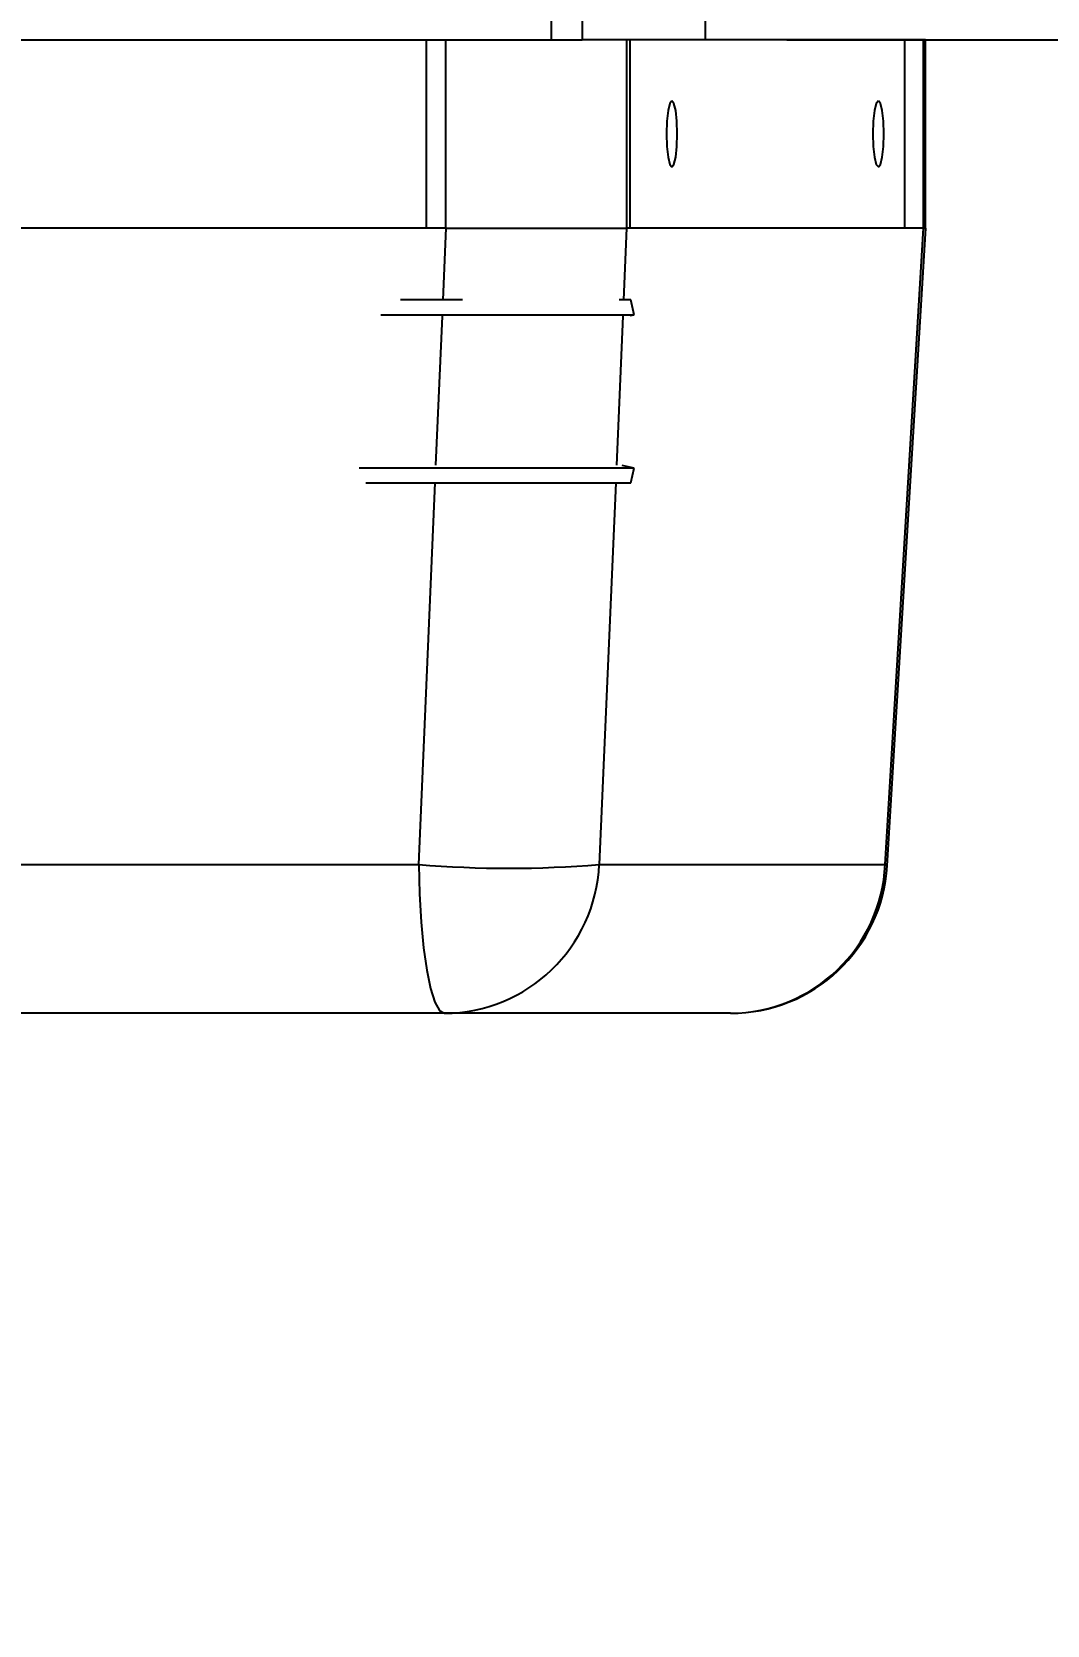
# Model space of a CAD drawing. Header units: millimetres. Extents: x 10 to 584, y 10 to 410.
# Drawn here: x 357.89 to 362.2, y 66.06 to 72.83 of the extents above; entities that cross this region are included whole.
import ezdxf

# ---------------------------------------------------------------- set-up
doc = ezdxf.new("R2010")
doc.units = ezdxf.units.MM
doc.layers.add('2', color=1, linetype='Continuous')
doc.styles.add('SLDTEXTSTYLE0', font='TXT', dxfattribs={"width": 0.7})
doc.dimstyles.new('SLDDIMSTYLE2', dxfattribs={"dimtxt": 3.5, "dimasz": 3.5, "dimexe": 0, "dimexo": 0.0625, "dimgap": 0.875, "dimtad": 1, "dimlfac": 15, "dimrnd": 1e-09, "dimzin": 12, "dimdsep": 46, "dimtxsty": 'SLDTEXTSTYLE0', "dimsah": 1, "dimcen": 0.09, "dimadec": 0, "dimazin": 3, "dimtfac": 1, "dimtmove": 0, "dimatfit": 0, "dimfxl": 0, "dimfrac": 2, "dimtolj": 1, "dimtzin": 12, "dimarcsym": 0})

# ---------------------------------------------------------------- blocks, each defined once
blk = doc.blocks.new('_D_7')
at = {"layer": '2', "color": 1}
for p, q in [((380.6907, 84.7933), (380.6907, 91.5241)), ((361.0906, 84.7933), (381.6907, 84.7933)), ((380.6907, 84.7933), (380.6907, 72.7933)), ((361.0906, 72.7933), (381.6907, 72.7933)), ((380.6907, 72.7933), (380.6907, 66.0625))]:
    blk.add_line(p, q, dxfattribs=at)
for points in [[(380.6907, 84.7933), (381.2292, 88.2933), (380.1522, 88.2933)], [(380.6907, 72.7933), (380.1522, 69.2933), (381.2292, 69.2933)]]:
    blk.add_solid(points, dxfattribs=at)
at = {"layer": '2', "color": 1, "insert": (376.179, 74.4256), "char_height": 3.5, "attachment_point": 1, "rotation": 90, "style": 'SLDTEXTSTYLE0'}
blk.add_mtext('180', dxfattribs=at)

msp = doc.modelspace()

# ---------------------------------------------------------------- linework, layer by layer
at = {"color": 7, "linetype": 'Continuous', "lineweight": 25}
for p, q in [((360.09062, 73.59332), (360.09062, 72.79332)), ((360.22208, 73.59332), (360.22208, 72.79332)), ((360.74458, 73.59332), (360.74458, 72.79332)), ((291.37083, 72.79332), (360.09062, 72.79332)), ((359.56168, 71.99332), (359.56168, 72.79332)), ((359.64389, 71.99332), (359.64389, 72.79332)), ((360.09062, 72.79332), (360.22208, 72.79332)), ((360.41103, 72.79332), (360.22208, 72.79332)), ((360.41103, 71.99332), (360.41103, 72.79332)), ((361.67076, 72.79332), (360.41103, 72.79332)), ((360.42473, 72.79332), (360.42473, 71.99332)), ((361.59134, 72.79332), (360.42473, 72.79332)), ((361.59134, 71.99332), (361.59134, 72.79332)), ((361.67076, 71.99332), (361.67076, 72.79332)), ((361.67982, 72.79332), (361.67076, 72.79332)), ((361.67982, 71.99332), (361.67982, 72.79332)), ((359.64389, 71.99332), (353.06783, 71.99332)), ((359.56168, 71.99332), (353.21579, 71.99332)), ((359.64479, 71.99332), (359.64389, 71.99332)), ((359.64479, 71.99332), (360.41088, 71.99332)), ((360.41103, 71.99332), (360.41088, 71.99332)), ((361.67076, 71.99332), (360.41103, 71.99332)), ((361.59134, 71.99332), (360.42473, 71.99332)), ((361.50798, 69.29176), (361.67091, 71.99332)), ((361.51674, 69.28652), (361.67998, 71.99332)), ((361.67091, 71.99332), (361.67076, 71.99332)), ((361.67091, 71.99332), (361.67998, 71.99332)), ((359.71455, 71.68847), (359.45159, 71.68847)), ((360.42931, 71.68847), (360.37895, 71.68847)), ((360.44269, 71.62553), (360.42931, 71.68847)), ((359.36695, 71.62553), (360.44269, 71.62553)), ((360.42552, 71.62188), (360.44269, 71.62553)), ((360.44269, 70.97462), (359.27628, 70.97462)), ((360.44269, 70.97462), (360.39171, 70.98546)), ((360.42931, 70.91168), (360.44269, 70.97462)), ((359.30371, 70.91168), (360.42931, 70.91168)), ((353.22985, 69.29176), (359.52839, 69.29176)), ((360.29449, 69.29176), (361.50798, 69.29176)), ((359.63779, 68.65999), (353.33924, 68.65999)), ((360.85128, 68.65999), (359.63779, 68.65999))]:
    msp.add_line(p, q, dxfattribs=at)
at = {"color": 59, "linetype": 'Continuous', "lineweight": 25}
for p, q in [((359.63165, 71.68847), (359.64479, 71.99332)), ((360.41088, 71.99332), (360.39775, 71.68847)), ((359.60144, 70.98733), (359.62872, 71.62033)), ((360.39481, 71.62033), (360.36754, 70.98733)), ((359.52839, 69.29176), (359.59818, 70.91168)), ((360.36428, 70.91168), (360.29449, 69.29176)), ((361.51674, 69.28652), (361.50798, 69.29176))]:
    msp.add_line(p, q, dxfattribs=at)
at = {"color": 7, "linetype": 'Continuous', "lineweight": 25, "flags": 128}
for points in [[(360.60273, 72.53332), (360.59392, 72.52266), (360.58646, 72.49231), (360.58148, 72.44689), (360.57973, 72.39332), (360.58148, 72.33974), (360.58646, 72.29432), (360.59392, 72.26397), (360.60273, 72.25332), (360.61154, 72.26397), (360.619, 72.29432), (360.62398, 72.33974), (360.62574, 72.39332), (360.62398, 72.44689), (360.619, 72.49231), (360.61154, 72.52266), (360.60273, 72.53332)], [(361.47906, 72.53332), (361.47026, 72.52266), (361.46279, 72.49231), (361.4578, 72.44689), (361.45605, 72.39332), (361.4578, 72.33974), (361.46279, 72.29432), (361.47026, 72.26397), (361.47906, 72.25332), (361.48786, 72.26397), (361.49532, 72.29432), (361.50031, 72.33974), (361.50206, 72.39332), (361.50031, 72.44689), (361.49532, 72.49231), (361.48786, 72.52266), (361.47906, 72.53332)], [(359.52839, 69.29176), (359.53144, 69.16678), (359.5383, 69.04754), (359.54874, 68.93833), (359.56238, 68.84307), (359.57873, 68.76517), (359.59719, 68.70744), (359.61712, 68.67196), (359.63779, 68.65999)]]:
    msp.add_lwpolyline(points, dxfattribs=at)
at = {"color": 7, "linetype": 'Continuous', "lineweight": 25}
for centre, radius, start, end in [((359.91144, 73.86942), 4.59366, 265.216776, 274.783224), ((359.63355, 69.32158), 0.66161, 270.366887, 357.416515), ((360.84704, 69.32158), 0.66161, 270.366887, 357.416515), ((360.85128, 69.32665), 0.66667, 270, 356.548862)]:
    msp.add_arc(centre, radius, start, end, dxfattribs=at)

# ---------------------------------------------------------------- dimensions: what is measured, and where the dimension line sits
at = {"layer": '2', "color": 1}
dim = msp.add_linear_dim(base=(380.69071, 72.79332), p1=(360.09063, 84.79332), p2=(360.09063, 72.79332), angle=90, dimstyle='SLDDIMSTYLE2', dxfattribs=at)
dim.commit()
dim.dimension.update_dxf_attribs({"geometry": '_D_7', "text_midpoint": (380.69071, 78.79332), "dimtype": 160})

doc.saveas('drawing.dxf')
